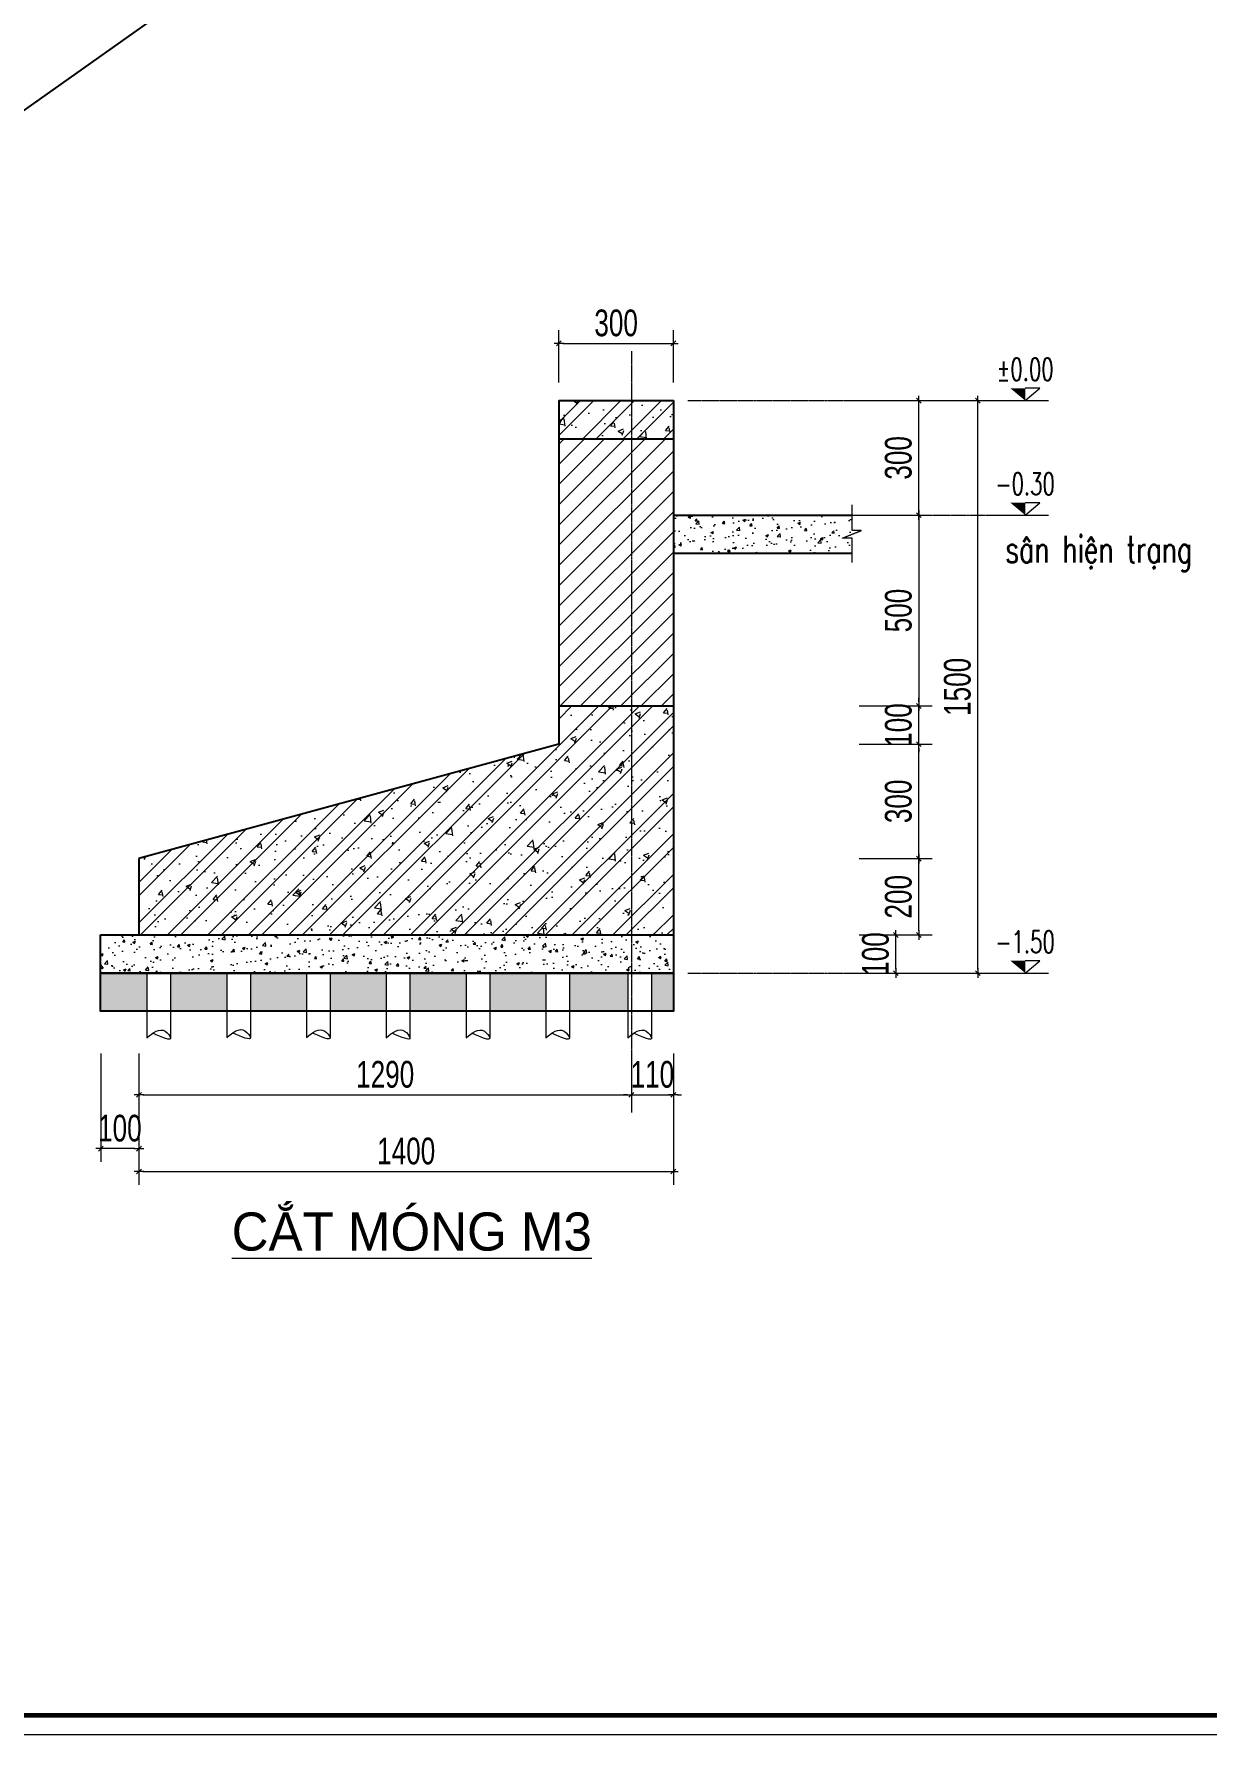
# Model space of a CAD drawing. Header units: millimetres. Extents: x 5243337 to 5938936, y 490824 to 785930.
# Drawn here: x 5685241 to 5688313, y 542430 to 546887 of the extents above; entities that cross this region are included whole.
import ezdxf
from ezdxf.enums import TextEntityAlignment as Align

# ---------------------------------------------------------------- set-up
doc = ezdxf.new("R2010")
doc.units = ezdxf.units.MM
doc.header["$MEASUREMENT"] = 0
doc.header["$PDMODE"] = 32
doc.linetypes.add('CENTER', pattern=[2, 1.25, -0.25, 0.25, -0.25])
doc.linetypes.add('HIDDEN', pattern=[0.375, 0.25, -0.125])
doc.layers.get('0').update_dxf_attribs({"lineweight": 0})
doc.layers.get('Defpoints').update_dxf_attribs({"lineweight": 0})
for name, color, linetype, lineweight in [('8- Dim', 8, 'Continuous', 9), ('dim', 144, 'Continuous', 13), ('hatch', 251, 'Continuous', 5), ('Khungten_LCDI', 7, 'Continuous', 25), ('LC Dim', 8, 'Continuous', 18), ('LC Net thay', 7, 'Continuous', 25), ('LC Text1', 3, 'Continuous', 20), ('MANH', 35, 'HIDDEN', 5), ('noithat', 125, 'Continuous', 9), ('text', 1, 'Continuous', 20), ('truc', 76, 'CENTER', 9)]:
    doc.layers.add(name, color=color, linetype=linetype, lineweight=lineweight)
doc.layers.add('KCS_Plotter', color=11, linetype='Continuous', plot=False)
doc.styles.add('Khungten', font='VHAVAN.TTF', dxfattribs={"width": 0.9, "height": 5000})
doc.styles.add('LC 3', font='vnsimli.shx', dxfattribs={"width": 0.75})
doc.styles.add('ROMANS', font='vnsimli.shx', dxfattribs={"width": 0.6})
doc.styles.add('TBV', font='VHHELS.TTF', dxfattribs={"width": 0.9, "oblique": 20, "height": 320})
doc.styles.add('Title', font='VHBLACK.TTF')
doc.styles.add('TXTDIM', font='VNARIAL.TTF', dxfattribs={"width": 0.7})
doc.dimstyles.new('DIM35', dxfattribs={"dimscale": 35, "dimtxt": 2, "dimasz": 0.3, "dimexe": 1, "dimexo": 0, "dimgap": 0.5, "dimtad": 1, "dimdec": 0, "dimzin": 12, "dimdsep": 46, "dimtxsty": 'TXTDIM', "dimblk": 'SLASH', "dimcen": 1.5, "dimclrd": 256, "dimclre": 256, "dimclrt": 1, "dimadec": 0, "dimazin": 0, "dimtfac": 1, "dimtdec": 0, "dimtix": 1, "dimtmove": 0, "dimatfit": 3, "dimldrblk": 'DOT', "dimfxl": 2, "dimtolj": 1, "dimtzin": 0, "dimlwd": 9, "dimlwe": 9, "dimarcsym": 1})
pattern_1 = [(49.99999999999999, (177632.285760873, 40763.28077159298), (143.4520365201507, -12.55042699651902), [15, -165]), (355, (177632.285760873, 40763.28077159298), (-27.7502667226, 150.4384267400024), [12, -132]), (100.4514, (177644.2400968727, 40762.23490359297), (115.7018763428043, 137.8879084121907), [12.748038, -140.2284224]), (46.18420000000001, (177632.285760873, 40803.28077159298), (213.4482097251289, -33.10380286580362), [22.5, -247.5]), (96.6356, (177650.0731098726, 40800.52211019304), (186.9325411097407, 194.8235741800883), [19.1220576, -210.3426]), (351.1842, (177632.285760873, 40803.28077159298), (186.9323890267254, 194.8237201850649), [18, -198]), (21, (177652.285760873, 40793.28077159298), (119.3814104236923, -80.52377813306776), [15, -165]), (326.0000000000001, (177652.285760873, 40793.28077159298), (48.66306638431634, 145.0300090093706), [12, -132]), (71.4514, (177662.2342074728, 40786.57045039302), (168.044525716298, 64.50609934199048), [12.748038, -140.2284224]), (37.50000000000001, (177632.285760873, 40763.28077159298), (2.431971063458134, 66.5787707662623), [0, -130.4, 0, -134, 0, -132.5]), (7.499999999999999, (177632.285760873, 40763.28077159298), (52.61390748842972, 78.88234237647205), [0, -76.39999999999999, 0, -127.4, 0, -50.5]), (327.5, (177587.6857608734, 40763.28077159298), (106.7644872344818, -4.510974346875951), [0, -50, 0, -156, 0, -207]), (317.5, (177567.6857608734, 40763.28077159298), (116.6372338684772, 20.02099646646354), [0, -65, 0, -103.6, 0, -147]), (45, (177632.285760873, 40763.28077159298), (-53.03300858899107, 53.03300858899107), []), (45, (177667.641099873, 40763.28077159298), (-53.03300858899107, 53.03300858899107), [])]

# ---------------------------------------------------------------- blocks, each defined once
blk = doc.blocks.new('SLASH')
at = {"layer": 'dim', "color": 16, "linetype": 'Continuous'}
for p, q in [((-1.2, 0), (1.2, 0)), ((-0.6, -0.6), (0.6, 0.6))]:
    blk.add_line(p, q, dxfattribs=at)
blk = doc.blocks.new('*D876')
at = {"layer": 'Defpoints', "color": 0, "transparency": 16777216}
for p in [(5685515.456022334, 544215.621450339), (5686805.456022334, 544215.621450339), (5686805.456022334, 544107.4502276352)]:
    blk.add_point(p, dxfattribs=at)
at = {"layer": 'dim', "lineweight": 9, "transparency": 16777216}
for p, q in [((5685515.456022334, 544215.621450339), (5685515.456022334, 544072.4502276352)), ((5686805.456022334, 544215.621450339), (5686805.456022334, 544072.4502276352)), ((5685525.956022334, 544107.4502276352), (5686794.956022334, 544107.4502276352))]:
    blk.add_line(p, q, dxfattribs=at)
at = {"layer": 'dim', "lineweight": 9, "transparency": 16777216, "xscale": 10.5, "yscale": 10.5, "zscale": 10.5, "rotation": 180}
blk.add_blockref('SLASH', (5685515.456022334, 544107.4502276352), dxfattribs=at)
at = {"layer": 'dim', "lineweight": 9, "transparency": 16777216, "xscale": 10.5, "yscale": 10.5, "zscale": 10.5}
blk.add_blockref('SLASH', (5686805.456022334, 544107.4502276352), dxfattribs=at)
at = {"layer": 'dim', "color": 1, "transparency": 16777216, "insert": (5686160.456022334, 544160.6664622873), "char_height": 70, "attachment_point": 5, "style": 'TXTDIM'}
blk.add_mtext('\\A1;1290', dxfattribs=at)
blk = doc.blocks.new('_Dot')
at = {"color": 0, "linetype": 'ByBlock', "lineweight": -2}
blk.add_line((-0.5, 0), (-1, 0), dxfattribs=at)
at = {"color": 0, "linetype": 'ByBlock', "const_width": 0.5}
blk.add_lwpolyline([(-0.25, 0, 1), (0.25, 0, 1)], format="xyb", close=True, dxfattribs=at)
blk = doc.blocks.new('*D877')
at = {"layer": 'Defpoints', "color": 0, "transparency": 16777216}
for p in [(5686915.456022334, 546076.3715081725), (5686615.456022334, 545973.7420707054), (5686915.456022334, 545973.7420707054)]:
    blk.add_point(p, dxfattribs=at)
at = {"layer": 'dim', "lineweight": 9, "transparency": 16777216}
for p, q in [((5686615.456022334, 545973.7420707054), (5686615.456022334, 546111.3715081725)), ((5686625.956022334, 546076.3715081725), (5686904.956022334, 546076.3715081725)), ((5686915.456022334, 545973.7420707054), (5686915.456022334, 546111.3715081725))]:
    blk.add_line(p, q, dxfattribs=at)
at = {"layer": 'dim', "lineweight": 9, "transparency": 16777216, "xscale": 10.5, "yscale": 10.5, "zscale": 10.5, "rotation": 180}
blk.add_blockref('SLASH', (5686615.456022334, 546076.3715081725), dxfattribs=at)
at = {"layer": 'dim', "lineweight": 9, "transparency": 16777216, "xscale": 10.5, "yscale": 10.5, "zscale": 10.5}
blk.add_blockref('SLASH', (5686915.456022334, 546076.3715081725), dxfattribs=at)
at = {"layer": 'dim', "color": 1, "transparency": 16777216, "insert": (5686765.456022334, 546129.6354918014), "char_height": 70, "attachment_point": 5, "style": 'TXTDIM'}
blk.add_mtext('\\A1;300', dxfattribs=at)
blk = doc.blocks.new('*D878')
at = {"layer": 'Defpoints', "color": 0, "transparency": 16777216}
for p in [(5685515.456022334, 544215.621450339), (5686915.456022334, 544215.621450339), (5686915.456022334, 543906.4341438103)]:
    blk.add_point(p, dxfattribs=at)
at = {"layer": 'dim', "lineweight": 9, "transparency": 16777216}
for p, q in [((5685515.456022334, 544215.621450339), (5685515.456022334, 543871.4341438103)), ((5686915.456022334, 544215.621450339), (5686915.456022334, 543871.4341438103)), ((5685525.956022334, 543906.4341438103), (5686904.956022334, 543906.4341438103))]:
    blk.add_line(p, q, dxfattribs=at)
at = {"layer": 'dim', "lineweight": 9, "transparency": 16777216, "xscale": 10.5, "yscale": 10.5, "zscale": 10.5, "rotation": 180}
blk.add_blockref('SLASH', (5685515.456022334, 543906.4341438103), dxfattribs=at)
at = {"layer": 'dim', "lineweight": 9, "transparency": 16777216, "xscale": 10.5, "yscale": 10.5, "zscale": 10.5}
blk.add_blockref('SLASH', (5686915.456022334, 543906.4341438103), dxfattribs=at)
at = {"layer": 'dim', "color": 1, "transparency": 16777216, "insert": (5686215.456022334, 543959.6503784624), "char_height": 70, "attachment_point": 5, "style": 'TXTDIM'}
blk.add_mtext('\\A1;1400', dxfattribs=at)
blk = doc.blocks.new('*D879')
at = {"layer": 'Defpoints', "color": 0, "transparency": 16777216}
for p in [(5687402.55854957, 544526.3651160151), (5687498.290458151, 544526.3651160151), (5687402.55854957, 544426.3651160151)]:
    blk.add_point(p, dxfattribs=at)
at = {"layer": 'dim', "lineweight": 9, "transparency": 16777216}
for p, q in [((5687402.55854957, 544526.3651160151), (5687533.290458151, 544526.3651160151)), ((5687498.290458151, 544436.8651160151), (5687498.290458151, 544515.8651160151)), ((5687402.55854957, 544426.3651160151), (5687533.290458151, 544426.3651160151))]:
    blk.add_line(p, q, dxfattribs=at)
at = {"layer": 'dim', "lineweight": 9, "transparency": 16777216, "xscale": 10.5, "yscale": 10.5, "zscale": 10.5}
for p, rotation in [((5687498.290458151, 544526.3651160151), 90), ((5687498.290458151, 544426.3651160151), 270)]:
    blk.add_blockref('SLASH', p, dxfattribs=dict(at, rotation=rotation))
at = {"layer": 'dim', "color": 1, "transparency": 16777216, "insert": (5687445.074223498, 544476.3651160133), "char_height": 70, "attachment_point": 5, "rotation": 90, "style": 'TXTDIM'}
blk.add_mtext('\\A1;100', dxfattribs=at)
blk = doc.blocks.new('*D880')
at = {"layer": 'Defpoints', "color": 0, "transparency": 16777216}
for p in [(5687402.55854957, 544726.3651160151), (5687558.29045818, 544726.3651160151), (5687402.55854957, 544526.3651160151)]:
    blk.add_point(p, dxfattribs=at)
at = {"layer": 'dim', "lineweight": 9, "transparency": 16777216}
for p, q in [((5687402.55854957, 544726.3651160151), (5687593.29045818, 544726.3651160151)), ((5687558.29045818, 544536.8651160151), (5687558.29045818, 544715.8651160151)), ((5687402.55854957, 544526.3651160151), (5687593.29045818, 544526.3651160151))]:
    blk.add_line(p, q, dxfattribs=at)
at = {"layer": 'dim', "lineweight": 9, "transparency": 16777216, "xscale": 10.5, "yscale": 10.5, "zscale": 10.5}
for p, rotation in [((5687558.29045818, 544726.3651160151), 90), ((5687558.29045818, 544526.3651160151), 270)]:
    blk.add_blockref('SLASH', p, dxfattribs=dict(at, rotation=rotation))
at = {"layer": 'dim', "color": 1, "transparency": 16777216, "insert": (5687505.074223527, 544626.3651160133), "char_height": 70, "attachment_point": 5, "rotation": 90, "style": 'TXTDIM'}
blk.add_mtext('\\A1;200', dxfattribs=at)
blk = doc.blocks.new('*D881')
at = {"layer": 'Defpoints', "color": 0, "transparency": 16777216}
for p in [(5687402.55854957, 545126.3651160151), (5687558.290458182, 545126.3651160151), (5687402.55854957, 545026.3651160151)]:
    blk.add_point(p, dxfattribs=at)
at = {"layer": 'dim', "lineweight": 9, "transparency": 16777216}
for p, q in [((5687558.290458182, 545136.8651160151), (5687558.290458182, 545147.3651160151)), ((5687402.55854957, 545126.3651160151), (5687593.290458182, 545126.3651160151)), ((5687558.290458182, 545026.3651160151), (5687558.290458182, 545126.3651160151)), ((5687402.55854957, 545026.3651160151), (5687593.290458182, 545026.3651160151)), ((5687558.290458182, 545015.8651160151), (5687558.290458182, 545005.3651160151))]:
    blk.add_line(p, q, dxfattribs=at)
at = {"layer": 'dim', "lineweight": 9, "transparency": 16777216, "xscale": 10.5, "yscale": 10.5, "zscale": 10.5}
for p, rotation in [((5687558.290458182, 545126.3651160151), 270), ((5687558.290458182, 545026.3651160151), 90)]:
    blk.add_blockref('SLASH', p, dxfattribs=dict(at, rotation=rotation))
at = {"layer": 'dim', "color": 1, "transparency": 16777216, "insert": (5687505.074223529, 545076.3651160133), "char_height": 70, "attachment_point": 5, "rotation": 90, "style": 'TXTDIM'}
blk.add_mtext('\\A1;100', dxfattribs=at)
blk = doc.blocks.new('*D882')
at = {"layer": 'Defpoints', "color": 0, "transparency": 16777216}
for p in [(5687402.55854957, 545026.3651160151), (5687558.290458182, 545026.3651160151), (5687402.55854957, 544726.3651160151)]:
    blk.add_point(p, dxfattribs=at)
at = {"layer": 'dim', "lineweight": 9, "transparency": 16777216}
for p, q in [((5687402.55854957, 545026.3651160151), (5687593.290458182, 545026.3651160151)), ((5687558.290458182, 544736.8651160151), (5687558.290458182, 545015.8651160151)), ((5687402.55854957, 544726.3651160151), (5687593.290458182, 544726.3651160151))]:
    blk.add_line(p, q, dxfattribs=at)
at = {"layer": 'dim', "lineweight": 9, "transparency": 16777216, "xscale": 10.5, "yscale": 10.5, "zscale": 10.5}
for p, rotation in [((5687558.290458182, 545026.3651160151), 90), ((5687558.290458182, 544726.3651160151), 270)]:
    blk.add_blockref('SLASH', p, dxfattribs=dict(at, rotation=rotation))
at = {"layer": 'dim', "color": 1, "transparency": 16777216, "insert": (5687505.026474552, 544876.3651160133), "char_height": 70, "attachment_point": 5, "rotation": 90, "style": 'TXTDIM'}
blk.add_mtext('\\A1;300', dxfattribs=at)
blk = doc.blocks.new('*D883')
at = {"layer": 'Defpoints', "color": 0, "transparency": 16777216}
for p in [(5685415.396922225, 544215.621450339), (5685515.456022334, 544215.621450339), (5685415.396922225, 543966.4341438103)]:
    blk.add_point(p, dxfattribs=at)
at = {"layer": 'dim', "lineweight": 9, "transparency": 16777216}
for p, q in [((5685415.396922225, 544215.621450339), (5685415.396922225, 543931.4341438103)), ((5685515.456022334, 544215.621450339), (5685515.456022334, 543931.4341438103)), ((5685504.956022334, 543966.4341438103), (5685425.896922225, 543966.4341438103))]:
    blk.add_line(p, q, dxfattribs=at)
at = {"layer": 'dim', "lineweight": 9, "transparency": 16777216, "xscale": 10.5, "yscale": 10.5, "zscale": 10.5, "rotation": 180}
blk.add_blockref('SLASH', (5685415.396922225, 543966.4341438103), dxfattribs=at)
at = {"layer": 'dim', "lineweight": 9, "transparency": 16777216, "xscale": 10.5, "yscale": 10.5, "zscale": 10.5}
blk.add_blockref('SLASH', (5685515.456022334, 543966.4341438103), dxfattribs=at)
at = {"layer": 'dim', "color": 1, "transparency": 16777216, "insert": (5685465.42647228, 544019.6503784624), "char_height": 70, "attachment_point": 5, "style": 'TXTDIM'}
blk.add_mtext('\\A1;100', dxfattribs=at)
blk = doc.blocks.new('*D884')
at = {"layer": 'Defpoints', "color": 0, "transparency": 16777216}
for p in [(5687402.55854957, 545626.3651160151), (5687402.55854957, 545126.3651160151), (5687558.290458182, 545126.3651160151)]:
    blk.add_point(p, dxfattribs=at)
at = {"layer": 'dim', "lineweight": 9, "transparency": 16777216}
for p, q in [((5687402.55854957, 545626.3651160151), (5687593.290458182, 545626.3651160151)), ((5687558.290458182, 545615.8651160151), (5687558.290458182, 545136.8651160151)), ((5687402.55854957, 545126.3651160151), (5687593.290458182, 545126.3651160151))]:
    blk.add_line(p, q, dxfattribs=at)
at = {"layer": 'dim', "lineweight": 9, "transparency": 16777216, "xscale": 10.5, "yscale": 10.5, "zscale": 10.5}
for p, rotation in [((5687558.290458182, 545626.3651160151), 90), ((5687558.290458182, 545126.3651160151), 270)]:
    blk.add_blockref('SLASH', p, dxfattribs=dict(at, rotation=rotation))
at = {"layer": 'dim', "color": 1, "transparency": 16777216, "insert": (5687505.074223529, 545376.3651160133), "char_height": 70, "attachment_point": 5, "rotation": 90, "style": 'TXTDIM'}
blk.add_mtext('\\A1;500', dxfattribs=at)
blk = doc.blocks.new('*D885')
at = {"layer": 'Defpoints', "color": 0, "transparency": 16777216}
for p in [(5687402.55854957, 545926.3651160151), (5687558.290458184, 545926.3651160151), (5687402.55854957, 545626.3651160151)]:
    blk.add_point(p, dxfattribs=at)
at = {"layer": 'dim', "lineweight": 9, "transparency": 16777216}
for p, q in [((5687402.55854957, 545926.3651160151), (5687593.290458184, 545926.3651160151)), ((5687558.290458184, 545636.8651160151), (5687558.290458184, 545915.8651160151)), ((5687402.55854957, 545626.3651160151), (5687593.290458184, 545626.3651160151))]:
    blk.add_line(p, q, dxfattribs=at)
at = {"layer": 'dim', "lineweight": 9, "transparency": 16777216, "xscale": 10.5, "yscale": 10.5, "zscale": 10.5}
for p, rotation in [((5687558.290458184, 545926.3651160151), 90), ((5687558.290458184, 545626.3651160151), 270)]:
    blk.add_blockref('SLASH', p, dxfattribs=dict(at, rotation=rotation))
at = {"layer": 'dim', "color": 1, "transparency": 16777216, "insert": (5687505.026474554, 545776.3651160133), "char_height": 70, "attachment_point": 5, "rotation": 90, "style": 'TXTDIM'}
blk.add_mtext('\\A1;300', dxfattribs=at)
blk = doc.blocks.new('*D886')
at = {"layer": 'Defpoints', "color": 0, "transparency": 16777216}
for p in [(5687402.55854957, 545926.3651160151), (5687712.88749948, 545926.3651160151), (5687402.55854957, 544426.3651160153)]:
    blk.add_point(p, dxfattribs=at)
at = {"layer": 'dim', "lineweight": 9, "transparency": 16777216}
for p, q in [((5687402.55854957, 545926.3651160151), (5687747.88749948, 545926.3651160151)), ((5687712.88749948, 544436.8651160153), (5687712.88749948, 545915.8651160151)), ((5687402.55854957, 544426.3651160153), (5687747.88749948, 544426.3651160153))]:
    blk.add_line(p, q, dxfattribs=at)
at = {"layer": 'dim', "lineweight": 9, "transparency": 16777216, "xscale": 10.5, "yscale": 10.5, "zscale": 10.5}
for p, rotation in [((5687712.88749948, 545926.3651160151), 90), ((5687712.88749948, 544426.3651160153), 270)]:
    blk.add_blockref('SLASH', p, dxfattribs=dict(at, rotation=rotation))
at = {"layer": 'dim', "color": 1, "transparency": 16777216, "insert": (5687659.671264826, 545176.3651160134), "char_height": 70, "attachment_point": 5, "rotation": 90, "style": 'TXTDIM'}
blk.add_mtext('\\A1;1500', dxfattribs=at)
blk = doc.blocks.new('*D887')
at = {"layer": 'Defpoints', "color": 0, "transparency": 16777216}
for p in [(5686805.456022334, 544215.621450339), (5686915.456022334, 544215.621450339), (5686915.456022334, 544107.4502276352)]:
    blk.add_point(p, dxfattribs=at)
at = {"layer": 'dim', "lineweight": 9, "transparency": 16777216}
for p, q in [((5686805.456022334, 544215.621450339), (5686805.456022334, 544072.4502276352)), ((5686915.456022334, 544215.621450339), (5686915.456022334, 544072.4502276352)), ((5686794.956022334, 544107.4502276352), (5686784.456022334, 544107.4502276352)), ((5686805.456022334, 544107.4502276352), (5686915.456022334, 544107.4502276352)), ((5686925.956022334, 544107.4502276352), (5686936.456022334, 544107.4502276352))]:
    blk.add_line(p, q, dxfattribs=at)
at = {"layer": 'dim', "lineweight": 9, "transparency": 16777216, "xscale": 10.5, "yscale": 10.5, "zscale": 10.5}
blk.add_blockref('SLASH', (5686805.456022334, 544107.4502276352), dxfattribs=at)
at = {"layer": 'dim', "lineweight": 9, "transparency": 16777216, "xscale": 10.5, "yscale": 10.5, "zscale": 10.5, "rotation": 180}
blk.add_blockref('SLASH', (5686915.456022334, 544107.4502276352), dxfattribs=at)
at = {"layer": 'dim', "color": 1, "transparency": 16777216, "insert": (5686860.456022334, 544160.6664622873), "char_height": 70, "attachment_point": 5, "style": 'TXTDIM'}
blk.add_mtext('\\A1;110', dxfattribs=at)
blk = doc.blocks.new('CAO DO')
at = {"layer": 'noithat'}
for p, q in [((20766.51285728111, 17240.02194850893), (20897.62212612337, 17351.99387325627)), ((20897.62212612337, 17351.99387325627), (20766.51285728111, 17351.99387325627)), ((20557.80607695362, 17240.02194850893), (20975.21963760859, 17240.02194850893))]:
    blk.add_line(p, q, dxfattribs=at)
blk.add_solid([(20632.05785781748, 17351.99387325627), (20766.51285728111, 17351.99387325627), (20766.51285728111, 17240.02194850893)], dxfattribs=at)
at = {"layer": 'text', "color": 2, "style": 'ROMANS'}
blk.add_attdef('1', text='', height=200, dxfattribs=at).set_placement((20765.97207254401, 17422.33217930143), align=Align.CENTER)
blk = doc.blocks.new('ha tang Nui Beo')
at = {"layer": 'Defpoints', "lineweight": 0}
blk.add_lwpolyline([(-1199.999999587424, -14849.99999999255), (-1199.999999587424, 14849.99999999255), (40799.99891110789, 14849.99999999255), (40799.99891110789, -14849.99999999255)], close=True, dxfattribs=at)
at = {"layer": 'Khungten_LCDI', "color": 5, "lineweight": 60}
blk.add_lwpolyline([(-4.656612873077393e-09, -14649.99999999255), (-4.656612873077393e-09, 14649.99999999255), (40599.99891116749, 14649.99999999255), (40599.99891116749, -14649.99999999255)], close=True, dxfattribs=at)
at = {"color": 7, "style": 'Khungten', "width": 0.8}
for tag, p in [('REVISION', (39498.75262444746, -10746.30395446718)), ('NGAYHT', (39546.0741361035, -11609.37091637403))]:
    blk.add_attdef(tag, text='', height=199.998925739526, dxfattribs=at).set_placement(p, align=Align.CENTER)
at = {"layer": 'LC Text1', "style": 'Title', "width": 1.48591522556321}
for tag, p, p2 in [('TENBANVE1', (36912.65764486324, -8885.760238945484), (40339.14494543802, -8885.760238945484)), ('TENBANVE2', (36912.65764486324, -9562.465564332902), (40339.14494543802, -9562.465564332902))]:
    blk.add_attdef(tag, text='', height=249.9999935159641, dxfattribs=at).set_placement(p, p2, align=Align.FIT)
at = {"layer": 'LC Text1', "style": 'Title', "width": 0.7}
blk.add_attdef('SOBANVE', text='', height=249.9999935159641, dxfattribs=at).set_placement((39561.9822352482, -13896.18071823567), align=Align.CENTER)

msp = doc.modelspace()

# ---------------------------------------------------------------- hatches: boundary and pattern name
at = {"layer": 'hatch'}
h = msp.add_hatch(dxfattribs=at)
h.set_pattern_fill('ANSI31', color=256, scale=300, style=0)
h.set_pattern_definition([(45, (5387987.052217023, 470134.8713849121), (-26.51650429449553, 26.51650429449553), [])])
h.paths.add_polyline_path([(5686615.456022334, 545126.3651160146), (5686915.456022334, 545126.3651160146), (5686915.456022334, 545826.3651160148), (5686615.456022334, 545826.3651160148)])
h = msp.add_hatch(dxfattribs=at)
h.set_pattern_fill('AR-CONC', color=256, scale=10)
h.set_pattern_definition([(49.99999999999999, (5504909.235515447, 546738.4763241725), (71.72601826007535, -6.275213498259511), [7.5, -82.5]), (355, (5504909.235515447, 546738.4763241725), (-13.8751333613, 75.21921337000119), [6, -66]), (100.4514, (5504915.212683447, 546737.9533901724), (57.85093817140216, 68.94395420609536), [6.374018999999901, -70.11421119999841]), (46.18420000000002, (5504909.235515447, 546758.4763241725), (106.7241048625644, -16.55190143290181), [11.24999999999989, -123.7499999999991]), (96.63559999999998, (5504918.129189948, 546757.0969934724), (93.46627055487033, 97.41178709004417), [9.561028799999798, -105.1712999999984]), (351.1842, (5504909.235515447, 546758.4763241725), (93.46619451336272, 97.41186009253246), [9, -99]), (21, (5504919.235515447, 546753.4763241725), (59.69070521184616, -40.26188906653388), [7.5, -82.5]), (326.0000000000001, (5504919.235515447, 546753.4763241725), (24.33153319215817, 72.5150045046853), [6, -66]), (71.4514, (5504924.209738747, 546750.1211635724), (84.02226285814899, 32.25304967099524), [6.374019000000001, -70.1142112]), (37.50000000000001, (5504909.235515447, 546738.4763241725), (1.215985531729067, 33.28938538313115), [0, -65.19999999999999, 0, -67, 0, -66.25]), (7.499999999999999, (5504909.235515447, 546738.4763241725), (26.30695374421486, 39.44117118823603), [0, -38.2, 0, -63.7, 0, -25.25]), (327.5, (5504886.935515447, 546738.4763241725), (53.38224361724091, -2.25548717343798), [0, -25, 0, -78, 0, -103.5]), (317.5, (5504876.935515447, 546738.4763241725), (58.31861693423862, 10.01049823323176), [0, -32.5, 0, -51.8, 0, -73.5])])
h.paths.add_polyline_path([(5687383.515570203, 545526.3651160148), (5687383.515570203, 545566.3651160148), (5687358.515570203, 545566.3651160148), (5687408.515570203, 545586.3651160148), (5687383.515570203, 545586.3651160148), (5687383.515570203, 545626.3651160148), (5686915.456022334, 545626.3651160148), (5686915.456022334, 545526.3651160148)])
h = msp.add_hatch(dxfattribs=at)
h.set_pattern_fill('AR-CONC', color=256, scale=10)
h.set_pattern_definition([(49.99999999999999, (5504909.235515447, 546688.3928866999), (71.72601826007535, -6.275213498259511), [7.5, -82.5]), (355, (5504909.235515447, 546688.3928866999), (-13.8751333613, 75.21921337000119), [6, -66]), (100.4514, (5504915.212683447, 546687.8699526999), (57.85093817140216, 68.94395420609536), [6.374018999999906, -70.1142111999985]), (46.18420000000002, (5504909.235515447, 546708.3928866999), (106.7241048625644, -16.55190143290181), [11.24999999999989, -123.7499999999991]), (96.63559999999998, (5504918.129189948, 546707.0135559998), (93.46627055487033, 97.41178709004417), [9.561028799999809, -105.1712999999985]), (351.1842, (5504909.235515447, 546708.3928866999), (93.46619451336272, 97.41186009253246), [9, -99]), (21, (5504919.235515447, 546703.3928866999), (59.69070521184616, -40.26188906653388), [7.5, -82.5]), (326.0000000000001, (5504919.235515447, 546703.3928866999), (24.33153319215817, 72.5150045046853), [6, -66]), (71.4514, (5504924.209738747, 546700.0377260998), (84.02226285814899, 32.25304967099524), [6.374019000000001, -70.1142112]), (37.50000000000001, (5504909.235515447, 546688.3928866999), (1.215985531729067, 33.28938538313115), [0, -65.19999999999999, 0, -67, 0, -66.25]), (7.499999999999999, (5504909.235515447, 546688.3928866999), (26.30695374421486, 39.44117118823603), [0, -38.2, 0, -63.7, 0, -25.25]), (327.5, (5504886.935515447, 546688.3928866999), (53.38224361724091, -2.25548717343798), [0, -25, 0, -78, 0, -103.5]), (317.5, (5504876.935515447, 546688.3928866999), (58.31861693423862, 10.01049823323176), [0, -32.5, 0, -51.8, 0, -73.5])])
h.paths.add_polyline_path([(5686915.456022334, 544426.3651160151), (5686915.456022334, 544526.3651160151), (5686752.769655632, 544526.3651160148), (5686752.769655632, 544426.3651160148)])
h.paths.add_polyline_path([(5685414.456022334, 544526.3651160151), (5685414.456022334, 544426.3651160148), (5686752.769655632, 544426.3651160148), (5686752.769655632, 544526.3651160148)])
h = msp.add_hatch(dxfattribs=at)
h.set_pattern_fill('AR-SAND,_O', color=256, scale=10)
h.set_pattern_definition([(37.50000000000001, (4700510.292345065, 298409.4297890521), (-0.6299335810960816, 19.26823769013158), [0, -15.2, 0, -17, 0, -16.25]), (7.499999999999999, (4700510.292345065, 298409.4297890521), (17.69776705267727, 28.2214606522974), [0, -8.2, 0, -13.7, 0, -5.25]), (327.5, (4700497.992345065, 298409.4297890521), (31.14141861751495, 0.05659053536964942), [0, -5, 0, -18, 0, -23.5]), (317.5, (4700497.992345065, 298409.4297890521), (30.06126604572294, 8.776755649342494), [0, -2.5, 0, -11.8, 0, -13.5])])
h.paths.add_polyline_path([(5685745.232513187, 544326.3651160148), (5685745.232513187, 544426.3651160151), (5685598.20066426, 544426.3651160151), (5685598.200664261, 544326.3651160148)])
h.paths.add_polyline_path([(5685954.250849348, 544326.3651160151), (5685954.250849348, 544426.3651160151), (5685807.219000421, 544426.3651160151), (5685807.219000421, 544326.3651160148)])
h.paths.add_polyline_path([(5686163.269185509, 544326.3651160148), (5686163.26918551, 544426.3651160148), (5686016.237336583, 544426.3651160151), (5686016.237336582, 544326.3651160148)])
h.paths.add_polyline_path([(5686372.28752167, 544326.3651160148), (5686372.28752167, 544426.3651160148), (5686225.255672744, 544426.3651160148), (5686225.255672744, 544326.3651160148)])
h.paths.add_polyline_path([(5686643.292345064, 544426.3651160148), (5686643.292345065, 544326.3651160148), (5686752.769655632, 544326.3651160148), (5686752.769655632, 544426.3651160148)])
h.paths.add_polyline_path([(5686581.30585783, 544326.3651160148), (5686581.30585783, 544426.3651160148), (5686434.274008904, 544426.3651160148), (5686434.274008904, 544326.3651160148)])
h.paths.add_polyline_path([(5686858.292345065, 544426.3651160148), (5686858.292345065, 544326.3651160151), (5686915.456022334, 544326.3651160151), (5686915.456022334, 544426.3651160151)])
h.paths.add_polyline_path([(5686796.30585783, 544326.3651160151), (5686796.30585783, 544426.3651160151), (5686752.769655632, 544426.3651160148), (5686752.769655632, 544326.3651160148)])
h.paths.add_polyline_path([(5685414.456022334, 544426.3651160151), (5685414.456022334, 544326.3651160148), (5685536.214177025, 544326.3651160148), (5685536.214177025, 544426.3651160151)])
at = {"layer": 'LC Dim'}
h = msp.add_hatch(dxfattribs=at)
h.set_pattern_fill('BTCT', color=256, scale=20)
h.set_pattern_definition(pattern_1)
h.paths.add_polyline_path([(5686915.456022334, 545926.3651160148), (5686615.456022334, 545926.3651160148), (5686615.456022334, 545826.3651160148), (5686915.456022334, 545826.3651160148)])
h = msp.add_hatch(dxfattribs=at)
h.set_pattern_fill('BTCT', color=256, scale=20)
h.set_pattern_definition(pattern_1)
h.paths.add_polyline_path([(5686915.456022334, 545126.3651160146), (5686615.456022334, 545126.3651160146), (5686615.456022334, 545026.3651160148), (5685515.456022334, 544726.3651160148), (5685515.456022334, 544526.3651160148), (5686915.456022334, 544526.3651160148)])

# ---------------------------------------------------------------- linework, layer by layer
at = {"layer": '8- Dim'}
for p, q in [((5685745.232513187, 544427.6984493497), (5685745.232513187, 544257.7830393428)), ((5685807.219000421, 544427.6984493497), (5685807.219000421, 544257.7830393428)), ((5685954.250849348, 544427.365116016), (5685954.250849348, 544257.4497060091)), ((5686016.237336582, 544427.365116016), (5686016.237336582, 544257.4497060091)), ((5686163.269185509, 544427.0317826823), (5686163.269185509, 544257.1163726754)), ((5686225.255672744, 544427.0317826823), (5686225.255672744, 544257.1163726754)), ((5685536.214177025, 544426.6984493486), (5685536.214177025, 544256.7830393417)), ((5685598.200664261, 544426.6984493486), (5685598.200664261, 544256.7830393417)), ((5686372.28752167, 544426.6984493486), (5686372.28752167, 544256.7830393417)), ((5686434.274008904, 544426.6984493486), (5686434.274008904, 544256.7830393417)), ((5686581.30585783, 544426.6984493486), (5686581.30585783, 544256.7830393417)), ((5686643.292345065, 544426.6984493486), (5686643.292345065, 544256.7830393417)), ((5686796.30585783, 544426.6984493486), (5686796.30585783, 544256.7830393417)), ((5686858.292345065, 544426.6984493486), (5686858.292345065, 544256.7830393417))]:
    msp.add_line(p, q, dxfattribs=at)
for points in [[(5685536.214177025, 544256.7830393417), (5685584.206961965, 544273.8571891761), (5685598.200664261, 544256.7830393417), (5685551.618454723, 544268.5299881101)], [(5685745.232513187, 544257.7830393428), (5685793.225298125, 544274.8571891773), (5685807.219000421, 544257.7830393428), (5685760.636790883, 544269.5299881112)], [(5685954.250849348, 544257.4497060091), (5686002.243634285, 544274.5238558436), (5686016.237336582, 544257.4497060091), (5685969.655127045, 544269.1966547775)], [(5686163.269185509, 544257.1163726754), (5686211.261970447, 544274.1905225099), (5686225.255672744, 544257.1163726754), (5686178.673463205, 544268.8633214438)], [(5686372.28752167, 544256.7830393417), (5686420.280306607, 544273.8571891761), (5686434.274008904, 544256.7830393417), (5686387.691799365, 544268.5299881101)], [(5686581.30585783, 544256.7830393417), (5686629.298642769, 544273.8571891761), (5686643.292345065, 544256.7830393417), (5686596.710135527, 544268.5299881101)], [(5686796.30585783, 544256.7830393417), (5686844.298642769, 544273.8571891761), (5686858.292345065, 544256.7830393417), (5686811.710135527, 544268.5299881101)]]:
    msp.add_spline(points, degree=3, dxfattribs=at)
at = {"layer": 'KCS_Plotter'}
msp.add_line((5679194.029847668, 542430.0003916444), (5689975.700727088, 550054.1821398204), dxfattribs=at)
at = {"layer": 'LC Net thay'}
for p, q in [((5686615.456022334, 545926.3651160148), (5686615.456022334, 545126.3651160148)), ((5686615.456022334, 545926.3651160148), (5686915.456022334, 545926.3651160148)), ((5686915.456022334, 545926.3651160148), (5686915.456022334, 545126.3651160148)), ((5686615.456022334, 545826.3651160148), (5686915.456022334, 545826.3651160148)), ((5686915.456022334, 545626.3651160148), (5687383.515570203, 545626.3651160148)), ((5686915.456022334, 545526.3651160148), (5687383.515570203, 545526.3651160148)), ((5686615.456022334, 545126.3651160148), (5686615.456022334, 545026.3651160148)), ((5686615.456022334, 545126.3651160146), (5686915.456022334, 545126.3651160146)), ((5686915.456022334, 545126.3651160148), (5686915.456022334, 544526.3651160148)), ((5686615.456022334, 545026.3651160148), (5685515.456022334, 544726.3651160148)), ((5685515.456022334, 544726.3651160148), (5685515.456022334, 544526.3651160148))]:
    msp.add_line(p, q, dxfattribs=at)
for points in [[(5685414.456022334, 544526.3651160148), (5686915.456022334, 544526.3651160148), (5686915.456022334, 544426.3651160148), (5685414.456022334, 544426.3651160148)], [(5685414.456022334, 544426.3651160148), (5686915.456022334, 544426.3651160148), (5686915.456022334, 544326.3651160148), (5685414.456022334, 544326.3651160148)]]:
    msp.add_lwpolyline(points, close=True, dxfattribs=at)
at = {"layer": 'MANH'}
msp.add_lwpolyline([(5687383.515570203, 545502.0739024065), (5687383.515570203, 545566.3651160148), (5687358.515570203, 545566.3651160148), (5687408.515570203, 545586.3651160148), (5687383.515570203, 545586.3651160148), (5687383.515570203, 545653.2941906576)], dxfattribs=at)
at = {"layer": 'truc', "ltscale": 3}
for p, q in [((5686805.456022334, 546055.9209534184), (5686805.456022334, 544061.0389482684)), ((5686953.391915701, 545926.3651160151), (5687792.732234983, 545926.3651160151)), ((5686953.391915701, 545626.3651160151), (5687792.732234983, 545626.3651160151)), ((5686953.391915701, 544426.3651160148), (5687792.732234983, 544426.3651160148))]:
    msp.add_line(p, q, dxfattribs=at)

# ---------------------------------------------------------------- block references
at = {"layer": 'LC Net thay', "xscale": 0.2567064561698581, "yscale": 0.2567064561698581, "zscale": 0.2567064561698581, "rotation": 0.000231626131021}
msp.add_blockref('ha tang Nui Beo', (5679502.062184202, 546242.0925110637, 6.79898933362717e-09), dxfattribs=at)
at = {"layer": 'noithat'}
ref = msp.add_blockref('CAO DO', (5681801.957360215, 540915.9837372298), dxfattribs=dict(at, xscale=0.290625, yscale=0.290625, zscale=0.290625))
ref.add_attrib('1', '%%P0.00', dxfattribs={"layer": 'text', "color": 2, "height": 58.125, "style": 'ROMANS', "width": 0.65}).set_placement((5687837.067993799, 545979.3490268392), align=Align.CENTER)
ref = msp.add_blockref('CAO DO', (5681801.957360215, 540615.9837372296), dxfattribs=dict(at, xscale=0.290625, yscale=0.290625, zscale=0.290625))
ref.add_attrib('1', '-0.30', dxfattribs={"layer": 'text', "color": 2, "height": 58.125, "style": 'ROMANS', "width": 0.65}).set_placement((5687837.067993799, 545679.349026839), align=Align.CENTER)
ref = msp.add_blockref('CAO DO', (5681801.957360215, 539415.9837372294), dxfattribs=dict(at, xscale=0.290625, yscale=0.290625, zscale=0.290625))
ref.add_attrib('1', '-1.50', dxfattribs={"layer": 'text', "color": 2, "height": 58.125, "style": 'ROMANS', "width": 0.65}).set_placement((5687837.067993799, 544479.3490268388), align=Align.CENTER)

# ---------------------------------------------------------------- texts
at = {"layer": 'LC Text1', "style": 'LC 3', "width": 0.7}
msp.add_text('s©n hiÖn tr¹ng', height=70, dxfattribs=at).set_placement((5687785.045974105, 545501.9482105738))
at = {"layer": 'text', "style": 'TBV'}
msp.add_text('%%Uc¾t mãng m3', height=100, dxfattribs=at).set_placement((5686230.097806595, 543699.1850702001), align=Align.CENTER)

# ---------------------------------------------------------------- dimensions: what is measured, and where the dimension line sits
at = {"layer": 'dim'}
for base, p1, p2, picture, middle in [((5686915.456022334, 546076.3715081725), (5686615.456022334, 545973.7420707054), (5686915.456022334, 545973.7420707054), '*D877', (5686765.456022334, 546129.6354918014)), ((5686805.456022334, 544107.4502276352), (5685515.456022334, 544215.621450339), (5686805.456022334, 544215.621450339), '*D876', (5686160.456022334, 544160.6664622873)), ((5686915.456022334, 543906.4341438103), (5685515.456022334, 544215.621450339), (5686915.456022334, 544215.621450339), '*D878', (5686215.456022334, 543959.6503784624)), ((5686915.456022334, 544107.4502276352), (5686805.456022334, 544215.621450339), (5686915.456022334, 544215.621450339), '*D887', (5686860.456022334, 544160.6664622873))]:
    dim = msp.add_linear_dim(base=base, p1=p1, p2=p2, dimstyle='DIM35', dxfattribs=at)
    dim.commit()
    dim.dimension.update_dxf_attribs({"geometry": picture, "text_midpoint": middle})
for base, p1, p2, picture, middle in [((5687558.290458184, 545926.3651160151), (5687402.558549568, 545626.3651160148), (5687402.558549568, 545926.3651160148), '*D885', (5687505.026474554, 545776.3651160133)), ((5687712.88749948, 545926.3651160151), (5687402.558549568, 544426.3651160151), (5687402.558549568, 545926.3651160148), '*D886', (5687659.671264826, 545176.3651160134)), ((5687558.290458182, 545126.3651160151), (5687402.558549568, 545626.3651160148), (5687402.558549568, 545126.3651160148), '*D884', (5687505.074223529, 545376.3651160133)), ((5687558.290458182, 545126.3651160151), (5687402.558549568, 545026.3651160148), (5687402.558549568, 545126.3651160148), '*D881', (5687505.074223529, 545076.3651160133)), ((5687558.290458182, 545026.3651160151), (5687402.558549568, 544726.3651160148), (5687402.558549568, 545026.3651160148), '*D882', (5687505.026474552, 544876.3651160133)), ((5687558.29045818, 544726.3651160151), (5687402.558549568, 544526.3651160148), (5687402.558549568, 544726.3651160148), '*D880', (5687505.074223527, 544626.3651160133))]:
    dim = msp.add_linear_dim(base=base, p1=p1, p2=p2, angle=90, dimstyle='DIM35', dxfattribs=at)
    dim.commit()
    dim.dimension.update_dxf_attribs({"geometry": picture, "text_midpoint": middle})
for base, p1, p2, angle, picture, middle in [((5687498.290458151, 544526.3651160151), (5687402.558549568, 544426.3651160148), (5687402.558549568, 544526.3651160148), 90, '*D879', (5687498.29045815, 544476.3651160133)), ((5685415.396922225, 543966.4341438103), (5685515.456022334, 544215.621450339), (5685415.396922225, 544215.621450339), 180, '*D883', (5685465.42647228, 543966.4341438103))]:
    dim = msp.add_linear_dim(base=base, p1=p1, p2=p2, angle=angle, dimstyle='DIM35', dxfattribs=at)
    dim.commit()
    dim.dimension.update_dxf_attribs({"geometry": picture, "text_midpoint": middle, "dimtype": 160})

doc.saveas('drawing.dxf')
